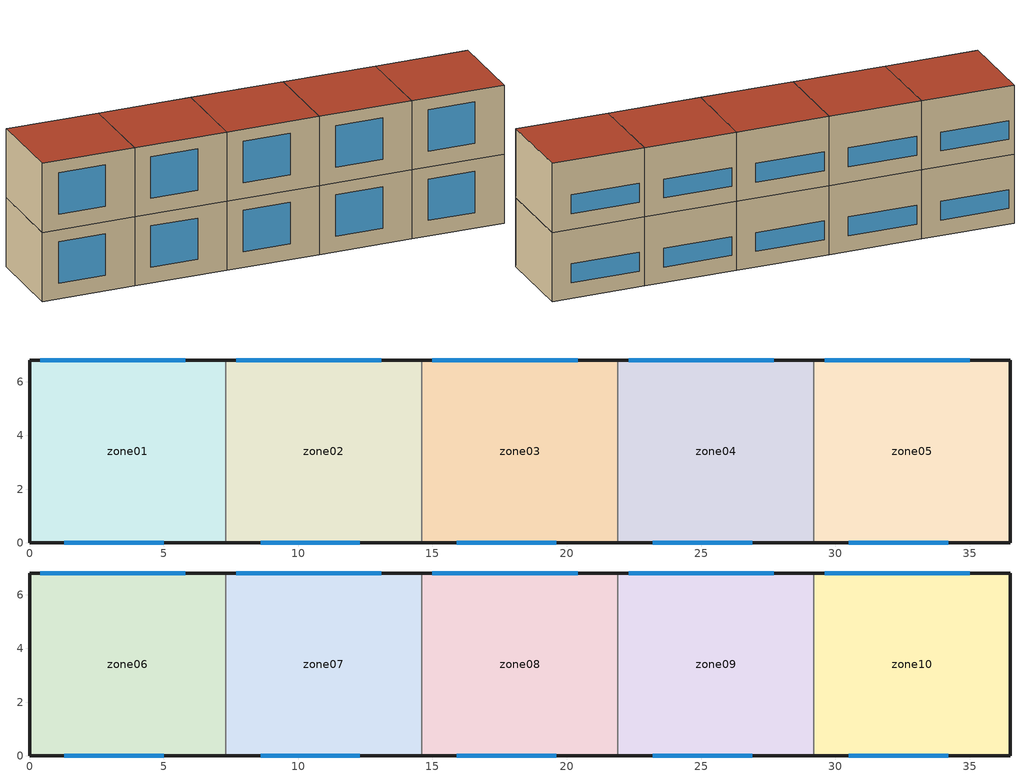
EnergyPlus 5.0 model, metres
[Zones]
zone01
 floor ground (GROUND_FLOOR): 0,0 0,6.8 7.3,6.8 7.3,0 z0
 wall outside (EXT_WALL): 7.3,6.8 0,6.8 0,0 7.3,0 z0:5.5
 wall to zone02 (ADJ_WALL): 7.3,0 7.3,6.8 z0:5.5
 window (EXT_WINDOW1): 1.3,0 5,0 z1.25:4.55; 5.8,6.8 0.4,6.8 z1.25:2.75
 ceiling to zone06 (ADJ_CEILING): 7.3,0 7.3,6.8 0,6.8 0,0 z5.5
zone02
 floor ground (GROUND_FLOOR): 7.3,0 7.3,6.8 14.6,6.8 14.6,0 z0
 wall outside (EXT_WALL): 14.6,6.8 7.3,6.8 / 7.3,0 14.6,0 z0:5.5
 wall to zone03 (ADJ_WALL): 14.6,0 14.6,6.8 z0:5.5
 wall to zone01 (ADJ_WALL): 7.3,6.8 7.3,0 z0:5.5
 window (EXT_WINDOW1): 8.6,0 12.3,0 z1.25:4.55; 13.1,6.8 7.7,6.8 z1.25:2.75
 ceiling to zone07 (ADJ_CEILING): 14.6,0 14.6,6.8 7.3,6.8 7.3,0 z5.5
zone03
 floor ground (GROUND_FLOOR): 14.6,0 14.6,6.8 21.9,6.8 21.9,0 z0
 wall outside (EXT_WALL): 21.9,6.8 14.6,6.8 / 14.6,0 21.9,0 z0:5.5
 wall to zone04 (ADJ_WALL): 21.9,0 21.9,6.8 z0:5.5
 wall to zone02 (ADJ_WALL): 14.6,6.8 14.6,0 z0:5.5
 window (EXT_WINDOW1): 15.9,0 19.6,0 z1.25:4.55; 20.4,6.8 15,6.8 z1.25:2.75
 ceiling to zone08 (ADJ_CEILING): 21.9,0 21.9,6.8 14.6,6.8 14.6,0 z5.5
zone04
 floor ground (GROUND_FLOOR): 21.9,0 21.9,6.8 29.2,6.8 29.2,0 z0
 wall outside (EXT_WALL): 29.2,6.8 21.9,6.8 / 21.9,0 29.2,0 z0:5.5
 wall to zone05 (ADJ_WALL): 29.2,0 29.2,6.8 z0:5.5
 wall to zone03 (ADJ_WALL): 21.9,6.8 21.9,0 z0:5.5
 window (EXT_WINDOW1): 23.2,0 26.9,0 z1.25:4.55; 27.7,6.8 22.3,6.8 z1.25:2.75
 ceiling to zone09 (ADJ_CEILING): 29.2,0 29.2,6.8 21.9,6.8 21.9,0 z5.5
zone05
 floor ground (GROUND_FLOOR): 29.2,0 29.2,6.8 36.5,6.8 36.5,0 z0
 wall outside (EXT_WALL): 29.2,0 36.5,0 36.5,6.8 29.2,6.8 z0:5.5
 wall to zone04 (ADJ_WALL): 29.2,6.8 29.2,0 z0:5.5
 window (EXT_WINDOW1): 30.5,0 34.2,0 z1.25:4.55; 35,6.8 29.6,6.8 z1.25:2.75
 ceiling to zone10 (ADJ_CEILING): 36.5,0 36.5,6.8 29.2,6.8 29.2,0 z5.5
zone06
 floor to zone01 (ADJ_CEILING): 0,0 0,6.8 7.3,6.8 7.3,0 z5.5
 wall outside (EXT_WALL): 7.3,6.8 0,6.8 0,0 7.3,0 z5.5:11
 wall to zone07 (ADJ_WALL): 7.3,0 7.3,6.8 z5.5:11
 window (EXT_WINDOW1): 1.3,0 5,0 z6.75:10.05; 5.8,6.8 0.4,6.8 z6.75:8.25
 roof outside (EXT_ROOF): 7.3,0 7.3,6.8 0,6.8 0,0 z11
zone07
 floor to zone02 (ADJ_CEILING): 7.3,0 7.3,6.8 14.6,6.8 14.6,0 z5.5
 wall outside (EXT_WALL): 14.6,6.8 7.3,6.8 / 7.3,0 14.6,0 z5.5:11
 wall to zone08 (ADJ_WALL): 14.6,0 14.6,6.8 z5.5:11
 wall to zone06 (ADJ_WALL): 7.3,6.8 7.3,0 z5.5:11
 window (EXT_WINDOW1): 8.6,0 12.3,0 z6.75:10.05; 13.1,6.8 7.7,6.8 z6.75:8.25
 roof outside (EXT_ROOF): 14.6,0 14.6,6.8 7.3,6.8 7.3,0 z11
zone08
 floor to zone03 (ADJ_CEILING): 14.6,0 14.6,6.8 21.9,6.8 21.9,0 z5.5
 wall outside (EXT_WALL): 21.9,6.8 14.6,6.8 / 14.6,0 21.9,0 z5.5:11
 wall to zone09 (ADJ_WALL): 21.9,0 21.9,6.8 z5.5:11
 wall to zone07 (ADJ_WALL): 14.6,6.8 14.6,0 z5.5:11
 window (EXT_WINDOW1): 15.9,0 19.6,0 z6.75:10.05; 20.4,6.8 15,6.8 z6.75:8.25
 roof outside (EXT_ROOF): 21.9,0 21.9,6.8 14.6,6.8 14.6,0 z11
zone09
 floor to zone04 (ADJ_CEILING): 21.9,0 21.9,6.8 29.2,6.8 29.2,0 z5.5
 wall outside (EXT_WALL): 29.2,6.8 21.9,6.8 / 21.9,0 29.2,0 z5.5:11
 wall to zone10 (ADJ_WALL): 29.2,0 29.2,6.8 z5.5:11
 wall to zone08 (ADJ_WALL): 21.9,6.8 21.9,0 z5.5:11
 window (EXT_WINDOW1): 23.2,0 26.9,0 z6.75:10.05; 27.7,6.8 22.3,6.8 z6.75:8.25
 roof outside (EXT_ROOF): 29.2,0 29.2,6.8 21.9,6.8 21.9,0 z11
zone10
 floor to zone05 (ADJ_CEILING): 29.2,0 29.2,6.8 36.5,6.8 36.5,0 z5.5
 wall outside (EXT_WALL): 29.2,0 36.5,0 36.5,6.8 29.2,6.8 z5.5:11
 wall to zone09 (ADJ_WALL): 29.2,6.8 29.2,0 z5.5:11
 window (EXT_WINDOW1): 30.5,0 34.2,0 z6.75:10.05; 35,6.8 29.6,6.8 z6.75:8.25
 roof outside (EXT_ROOF): 36.5,0 36.5,6.8 29.2,6.8 29.2,0 z11
[Building]
TRNSYS18: North Axis {deg}=0; Terrain=City; Loads Convergence Tolerance Value=0; Temperature Convergence Tolerance Value {deltaC}=0; Solar Distribution=FullInteriorAndExterior; Maximum Number of Warmup Days=0
[Site:Location]
not used: Latitude {deg}=0; Longitude {deg}=0; Time Zone {hr}=0; Elevation {m}=0
[Construction]
GROUND_FLOOR; EXT_WALL; EXT_ROOF; ADJ_WALL; ADJ_CEILING; EXT_WINDOW1: 
[WindowProperty:ShadingControl]
ESHADE=0; ISHADE=INPUT 1*MAX_ISHADE : SHADECNTRL=ISHADE_INTERNAL
[SurfaceProperty:OtherSideCoefficients]
BOUNDARY=IDENTICAL; BOUNDARY=INPUT 1*TBOUNDARY; BOUNDARY=INPUT 1*TBOUNDARY_2; BOUNDARY=INPUT 1*TBOUNDARY_3; BOUNDARY=INPUT 1*TGROUND; BOUNDARY=20; BOUNDARY=15
[Zone] Multiplier=1
zone01; zone02; zone03; zone04; zone05; zone06; zone07; zone08; zone09; zone10
